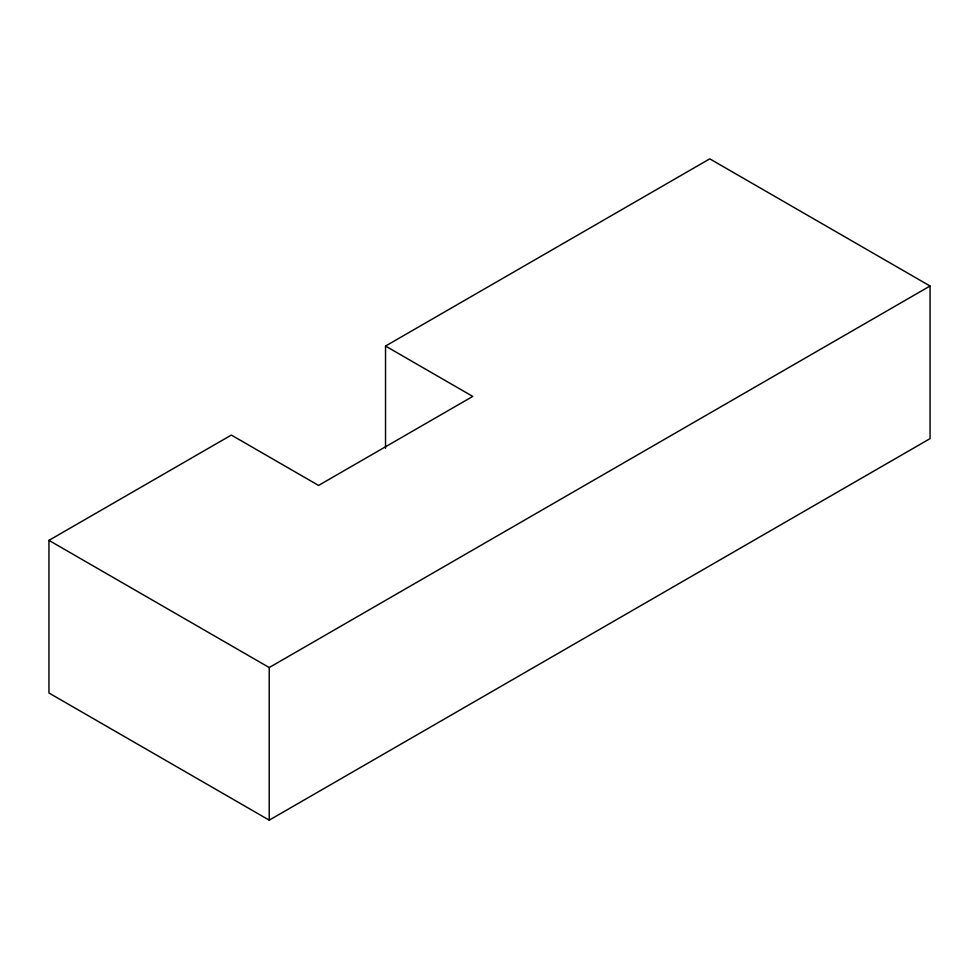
<?xml version="1.0" encoding="UTF-8"?>
<svg xmlns="http://www.w3.org/2000/svg" width="979" height="979" viewBox="0 0 979 979"><rect width="100%" height="100%" fill="white"/><g stroke="black" fill="none" stroke-linecap="round" stroke-linejoin="round"><path stroke-width="1.47" d="M385.53 346.052L709.775 158.843L930.05 286.015L930.05 438.629L269.225 820.157L48.95 692.985L48.95 540.371L231.338 435.068L318.567 485.425L472.759 396.409L385.53 346.052L385.53 448.296M48.95 540.371L269.225 667.543L930.05 286.015M269.225 667.543L269.225 820.157"/></g></svg>
